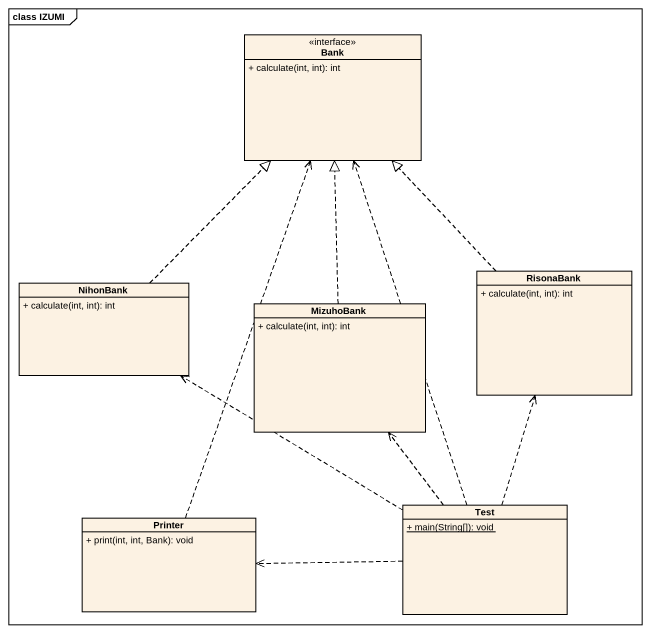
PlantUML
@startuml
mainframe class IZUMI
hide circle
hide empty members
skinparam classAttributeIconSize 0
class Bank <<interface>> {
  + calculate(int, int): int
}
class NihonBank {
  + calculate(int, int): int
}
class RisonaBank {
  + calculate(int, int): int
}
class MizuhoBank {
  + calculate(int, int): int
}
class Printer {
  + print(int, int, Bank): void
}
class Test {
  {static} + main(String[]): void
}
NihonBank .up.|> Bank
RisonaBank .up.|> Bank
MizuhoBank .up.|> Bank
Printer .up.> Bank
Test .up.> Bank
Test .up.> NihonBank
Test .up.> RisonaBank
Test .up.> MizuhoBank
Test .left.> Printer
@enduml
